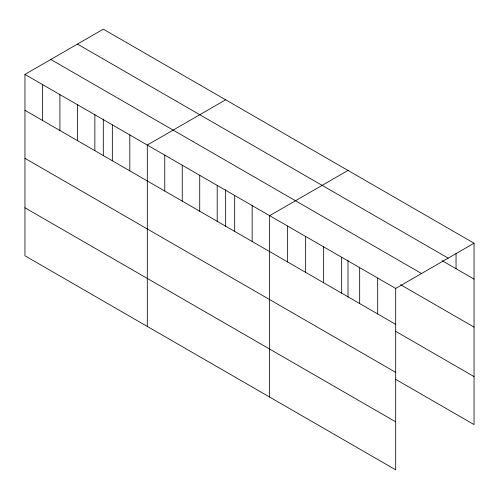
<?xml version="1.0" encoding="UTF-8"?>
<svg xmlns="http://www.w3.org/2000/svg" width="499" height="499" viewBox="0 0 499 499"><rect width="100%" height="100%" fill="white"/><g stroke="black" fill="none" stroke-linecap="round" stroke-linejoin="round"><path stroke-width="0.75" d="M24.95 74.407L395.688 288.447L395.688 469.833L24.95 255.794L24.95 74.407L103.312 29.167L474.05 243.206L474.05 424.593L395.351 379.159M225.66 99.8L147.292 145.041L147.292 326.427M348.003 170.433L269.635 215.674L269.635 397.061M395.688 288.447L474.05 243.206M77.457 44.093L448.189 258.139M442.039 260.628L474.05 279.109M50.811 59.475L421.543 273.521M400.685 284.767L474.05 327.119M24.95 110.31L395.688 324.356M395.351 331.149L474.05 376.583M24.95 158.32L395.688 372.36M24.95 207.784L395.688 421.83M456.042 253.436L456.042 268.712M377.681 278.055L377.681 313.958M359.673 267.657L359.673 303.56M348.003 260.341L348.003 297.061M341.665 257.259L341.665 293.163M323.658 246.862L323.658 282.771M305.65 236.47L305.65 272.373M287.642 226.072L287.642 261.975M252.157 205.588L252.157 241.491M234.68 195.496L234.68 231.399M225.66 189.707L225.66 226.427M217.202 185.403L217.202 221.307M199.725 175.311L199.725 211.214M182.247 165.225L182.247 201.128M164.77 155.133L164.77 191.036M129.815 134.948L129.815 170.858M112.337 124.862L112.337 160.765M103.312 119.074L103.312 155.794M94.86 114.77L94.86 150.673M77.382 104.678L77.382 140.581M59.905 94.592L59.905 130.495M42.427 84.499L42.427 120.402"/></g></svg>
